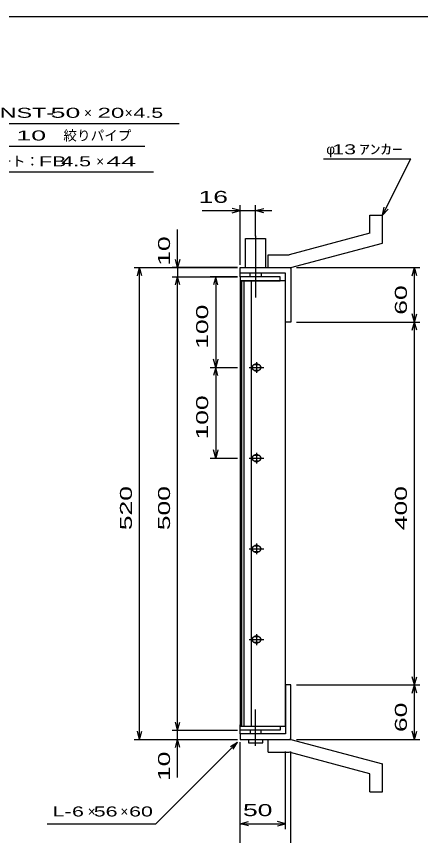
# Model space of a CAD drawing. Units: millimetres, scale not verified. Extents: x -1092 to 1039, y -770 to 632.
# Drawn here: x -380 to 66, y -271 to 632 of the extents above; entities that cross this region are included whole.
import ezdxf
from ezdxf.enums import TextEntityAlignment as Align

# ---------------------------------------------------------------- set-up
doc = ezdxf.new("R2010")
doc.units = ezdxf.units.MM
doc.header["$LTSCALE"] = 6
doc.linetypes.add('LONG_DASHED_DOTTED', pattern=[15.25, 12, -1.5, 0.25, -1.5])
for name, color, linetype, lineweight in [('0_2', 150, 'Continuous', 25), ('16', 3, 'Continuous', 25), ('19', 6, 'Continuous', 25), ('22', 4, 'Continuous', 25)]:
    doc.layers.add(name, color=color, linetype=linetype, lineweight=lineweight)
doc.styles.add('ベクトル', font='')
doc.styles.get('ベクトル').set_extended_font_data('ベクトル')

msp = doc.modelspace()

# ---------------------------------------------------------------- linework, layer by layer
at = {"layer": '0_2'}
msp.add_line((-1037.4, 632.1), (1038.6, 632.1), dxfattribs=at)
at = {"layer": '16'}
for p, q in [((-89.1, 345.1), (-133.1, 345.1)), ((-133.1, 345.1), (-133.1, 340.6)), ((-89.1, 340.6), (-89.1, 345.1)), ((-133.1, 340.6), (-89.1, 340.6)), ((-133.1, 340.6), (-133.1, -150.4)), ((-83.1, 340.6), (-133.1, 340.6)), ((-131.6, 340.6), (-131.6, -150.4)), ((-128.6, -150.4), (-128.6, 340.6)), ((-121.1, 340.6), (-121.1, -150.4)), ((-83.1, -150.4), (-83.1, 340.6)), ((-123.1, 245.1), (-107.1, 245.1)), ((-113.1, 248.1), (-117.1, 248.1)), ((-115.1, 251.1), (-115.1, 239.1)), ((-117.1, 242.1), (-113.1, 242.1)), ((-123.1, 145.1), (-107.1, 145.1)), ((-113.1, 148.1), (-117.1, 148.1)), ((-115.1, 151.1), (-115.1, 139.1)), ((-117.1, 142.1), (-113.1, 142.1)), ((-113.1, 48.1), (-117.1, 48.1)), ((-115.1, 51.1), (-115.1, 39.1)), ((-123.1, 45.1), (-107.1, 45.1)), ((-117.1, 42.1), (-113.1, 42.1)), ((-113.1, -51.9), (-117.1, -51.9)), ((-115.1, -48.9), (-115.1, -60.9)), ((-123.1, -54.9), (-107.1, -54.9)), ((-117.1, -57.9), (-113.1, -57.9)), ((-133.1, -150.4), (-89.1, -150.4)), ((-133.1, -154.9), (-133.1, -150.4)), ((-133.1, -150.4), (-83.1, -150.4)), ((-89.1, -150.4), (-89.1, -154.9)), ((-89.1, -154.9), (-133.1, -154.9))]:
    msp.add_line(p, q, dxfattribs=at)
for centre, radius, start, end in [((-117.1, 245.1), 3, 90, 270), ((-115.1, 245.1), 4, 46.6, 133.4), ((-113.1, 245.1), 3, 270, 90), ((-115.1, 245.1), 4, 226.6, 313.4), ((-117.1, 145.1), 3, 90, 270), ((-115.1, 145.1), 4, 46.6, 133.4), ((-113.1, 145.1), 3, 270, 90), ((-115.1, 145.1), 4, 226.6, 313.4), ((-117.1, 45.1), 3, 90, 270), ((-115.1, 45.1), 4, 46.6, 133.4), ((-113.1, 45.1), 3, 270, 90), ((-115.1, 45.1), 4, 226.6, 313.4), ((-117.1, -54.9), 3, 90, 270), ((-115.1, -54.9), 4, 46.6, 133.4), ((-113.1, -54.9), 3, 270, 90), ((-115.1, -54.9), 4, 226.6, 313.4)]:
    msp.add_arc(centre, radius, start, end, dxfattribs=at)
at = {"layer": '19'}
for p, q in [((9.9, 413.1), (23.9, 413.1)), ((9.9, 393.1), (9.9, 413.1)), ((23.9, 382.1), (23.9, 413.1)), ((9.9, 393.1), (-79.1, 369.1)), ((-127.1, 355.1), (-127.1, 387.1)), ((-127.1, 387.1), (-105.1, 387.1)), ((-105.1, 387.1), (-105.1, 355.1)), ((-77.1, 355.1), (23.9, 382.1)), ((-102.1, 369.1), (-79.1, 369.1)), ((-102.1, 355.1), (-102.1, 369.1)), ((-133.1, 345.1), (-133.1, 355.1)), ((-133.1, 349.1), (-133.1, 355.1)), ((-133.1, 355.1), (-78.1, 355.1)), ((-102.1, 355.1), (-77.1, 355.1)), ((-78.1, 355.1), (-77.1, 354.1)), ((-77.1, 354.1), (-77.1, 295.1)), ((-83.1, 349.1), (-133.1, 349.1)), ((-122.1, 345.1), (-122.1, 349.1)), ((-110.1, 349.1), (-110.1, 345.1)), ((-83.1, 295.1), (-83.1, 349.1)), ((-77.1, 295.1), (-83.1, 295.1)), ((-77.1, -104.9), (-83.1, -104.9)), ((-83.1, -104.9), (-83.1, -158.9)), ((-77.1, -163.9), (-77.1, -104.9)), ((-133.1, -158.9), (-133.1, -148.9)), ((-133.1, -158.9), (-133.1, -164.9)), ((-83.1, -158.9), (-133.1, -158.9)), ((-122.1, -154.9), (-122.1, -158.9)), ((-110.1, -158.9), (-110.1, -154.9)), ((-133.1, -164.9), (-78.1, -164.9)), ((-124.1, -164.9), (-124.1, -168.9)), ((-124.1, -168.9), (-108.1, -168.9)), ((-108.1, -168.9), (-108.1, -164.9)), ((-102.1, -164.9), (-77.1, -164.9)), ((-102.1, -178.9), (-102.1, -164.9)), ((-78.1, -164.9), (-77.1, -163.9)), ((-77.1, -164.9), (23.9, -191.9)), ((-102.1, -178.9), (-79.1, -178.9)), ((9.9, -202.9), (-79.1, -178.9)), ((23.9, -222.9), (23.9, -191.9)), ((9.9, -222.9), (9.9, -202.9)), ((9.9, -222.9), (23.9, -222.9))]:
    msp.add_line(p, q, dxfattribs=at)
at = {"layer": '19', "linetype": 'LONG_DASHED_DOTTED'}
for p, q in [((-116.1, 390.1), (-116.1, 322.1)), ((-116.1, -171.9), (-116.1, -131.9))]:
    msp.add_line(p, q, dxfattribs=at)
at = {"layer": '22'}
for p, q in [((-524.35, 514.1), (-200.35, 514.1)), ((-502.1, 489.1), (-238.1, 489.1)), ((-41.1, 475.1), (54.9, 475.1)), ((23.9, 413.1), (54.9, 475.1)), ((-480.9, 460.6), (-228.9, 460.6)), ((-175.1, 418.1), (-133.1, 418.1)), ((-133.1, 418.1), (-142.1, 420.5)), ((-142.1, 415.7), (-133.1, 418.1)), ((-133.1, 358.1), (-133.1, 424.1)), ((-133.1, 418.1), (-116.1, 418.1)), ((-116.1, 389.898), (-116.1, 424.1)), ((-116.1, 418.1), (-107.1, 420.5)), ((-107.1, 415.7), (-116.1, 418.1)), ((-116.1, 418.1), (-98.1, 418.1)), ((23.9, 413.1), (25.7, 421.86)), ((23.9, 413.1), (29.9, 419.7)), ((-202.1, 355.1), (-202.1, 397.1)), ((-202.1, 355.1), (-204.5, 364.1)), ((-199.7, 364.1), (-202.1, 355.1)), ((-250.1, 355.1), (-136.1, 355.1)), ((-246.5, 346.1), (-244.1, 355.1)), ((-241.7, 346.1), (-244.1, 355.1)), ((-244.1, -164.9), (-244.1, 355.1)), ((-136.1, 355.1), (-208.1, 355.1)), ((-202.1, 355.1), (-202.1, 345.1)), ((-71.1, 355.1), (65.1, 355.1)), ((56.7, 346.1), (59.1, 355.1)), ((61.5, 346.1), (59.1, 355.1)), ((59.1, 295.1), (59.1, 355.1)), ((-208.1, 345.1), (-136.1, 345.1)), ((-204.5, 336.1), (-202.1, 345.1)), ((-199.7, 336.1), (-202.1, 345.1)), ((-202.1, -154.9), (-202.1, 345.1)), ((-136.1, 345.1), (-166.1, 345.1)), ((-160.1, 345.1), (-162.5, 336.1)), ((-157.7, 336.1), (-160.1, 345.1)), ((-160.1, 345.1), (-160.1, 245.1)), ((59.1, 295.1), (56.7, 304.1)), ((59.1, 295.1), (61.5, 304.1)), ((-71.1, 295.1), (65.1, 295.1)), ((56.7, 286.1), (59.1, 295.1)), ((61.5, 286.1), (59.1, 295.1)), ((59.1, -104.9), (59.1, 295.1)), ((-160.1, 245.1), (-162.5, 254.1)), ((-157.7, 254.1), (-160.1, 245.1)), ((-166.1, 245.1), (-136.1, 245.1)), ((-160.1, 245.1), (-162.5, 236.1)), ((-157.7, 236.1), (-160.1, 245.1)), ((-160.1, 245.1), (-160.1, 145.1)), ((-160.1, 145.1), (-162.5, 154.1)), ((-157.7, 154.1), (-160.1, 145.1)), ((-166.1, 145.1), (-136.1, 145.1)), ((59.1, -104.9), (56.7, -95.9)), ((59.1, -104.9), (61.5, -95.9)), ((-71.1, -104.9), (65.1, -104.9)), ((56.7, -113.9), (59.1, -104.9)), ((61.5, -113.9), (59.1, -104.9)), ((59.1, -164.9), (59.1, -104.9)), ((-202.1, -154.9), (-204.5, -145.9)), ((-202.1, -154.9), (-199.7, -145.9)), ((-244.1, -164.9), (-246.5, -155.9)), ((-244.1, -164.9), (-241.7, -155.9)), ((-208.1, -154.9), (-136.1, -154.9)), ((-202.1, -164.9), (-202.1, -154.9)), ((59.1, -164.9), (56.7, -155.9)), ((59.1, -164.9), (61.5, -155.9)), ((-250.1, -164.9), (-136.1, -164.9)), ((-226.1, -257.9), (-136.1, -167.9)), ((-208.1, -164.9), (-136.1, -164.9)), ((-204.5, -173.9), (-202.1, -164.9)), ((-199.7, -173.9), (-202.1, -164.9)), ((-202.1, -206.9), (-202.1, -164.9)), ((-143.9, -172.7), (-136.1, -167.9)), ((-140.9, -175.7), (-136.1, -167.9)), ((-133.1, -263.9), (-133.1, -167.9)), ((-133.1, -305.9), (-133.1, -167.9)), ((-71.1, -164.9), (65.1, -164.9)), ((-83.1, -263.9), (-83.1, -178.3)), ((-77.1, -305.9), (-77.1, -178.3)), ((-346.1, -257.9), (-226.1, -257.9)), ((-133.1, -257.9), (-124.1, -255.5)), ((-124.1, -260.3), (-133.1, -257.9)), ((-133.1, -257.9), (-83.1, -257.9)), ((-83.1, -257.9), (-92.1, -255.5)), ((-92.1, -260.3), (-83.1, -257.9))]:
    msp.add_line(p, q, dxfattribs=at)

# ---------------------------------------------------------------- texts
at = {"layer": '22', "color": 2, "style": 'ベクトル'}
for s, height, width, p in [('NST-', 11, 1.75, (-398.35, 525.8)), (' 50 ', 11, 2, (-350.35, 525.8)), ('20', 11, 1.8, (-290.35, 525.8)), (' 4.5 ', 11, 1.6, (-257.35, 525.8)), (' 10 ', 11, 2, (-388.1, 500.8)), (' 13 ', 11, 1.6, (-38.1, 485.6)), ('ｱﾝｶｰ', 11, 1.6, (-2.1, 485.6)), ('FB', 11, 1.6, (-354.9, 472.3)), (' 4.5 ', 11, 1.6, (-336.9, 472.3)), (' 44 ', 11, 2, (-288.9, 472.3)), (' 16 ', 13.2, 1.65, (-187.1, 433.1)), ('L-', 11, 1.6, (-340.1, -244.4)), (' 6 ', 11, 1.6, (-325.1, -244.4)), (' 56 ', 11, 1.6, (-301.1, -244.4)), (' 60 ', 11, 1.6, (-262.1, -244.4)), (' 50 ', 13.2, 1.65, (-138.1, -242.9))]:
    msp.add_text(s, height=height, dxfattribs=dict(at, width=width)).set_placement(p, align=Align.MIDDLE_LEFT)
for s, p in [('×', (-305.35, 525.8)), ('×', (-260.35, 525.8)), ('絞りパイプ', (-328.1, 500.8)), ('φ', (-38.1, 485.6)), ('エンドプレート：', (-474.9, 472.3)), ('×', (-291.9, 472.3)), ('×', (-301.1, -244.4)), ('×', (-265.1, -244.4))]:
    msp.add_text(s, height=11, dxfattribs=at).set_placement(p, align=Align.MIDDLE_LEFT)
at = {"layer": '22', "color": 2, "style": 'ベクトル', "width": 1.65}
for s, p in [(' 10 ', (-217.1, 349.1)), (' 60 ', (44.1, 295.1)), (' 100 ', (-175.1, 257.6)), (' 100 ', (-175.1, 157.6)), (' 520 ', (-259.1, 57.6)), (' 500 ', (-217.1, 57.6)), (' 400 ', (44.1, 57.6)), (' 60 ', (44.1, -164.9)), (' 10 ', (-217.1, -218.9))]:
    msp.add_text(s, height=13.2, rotation=90, dxfattribs=at).set_placement(p, align=Align.MIDDLE_LEFT)

doc.saveas('drawing.dxf')
